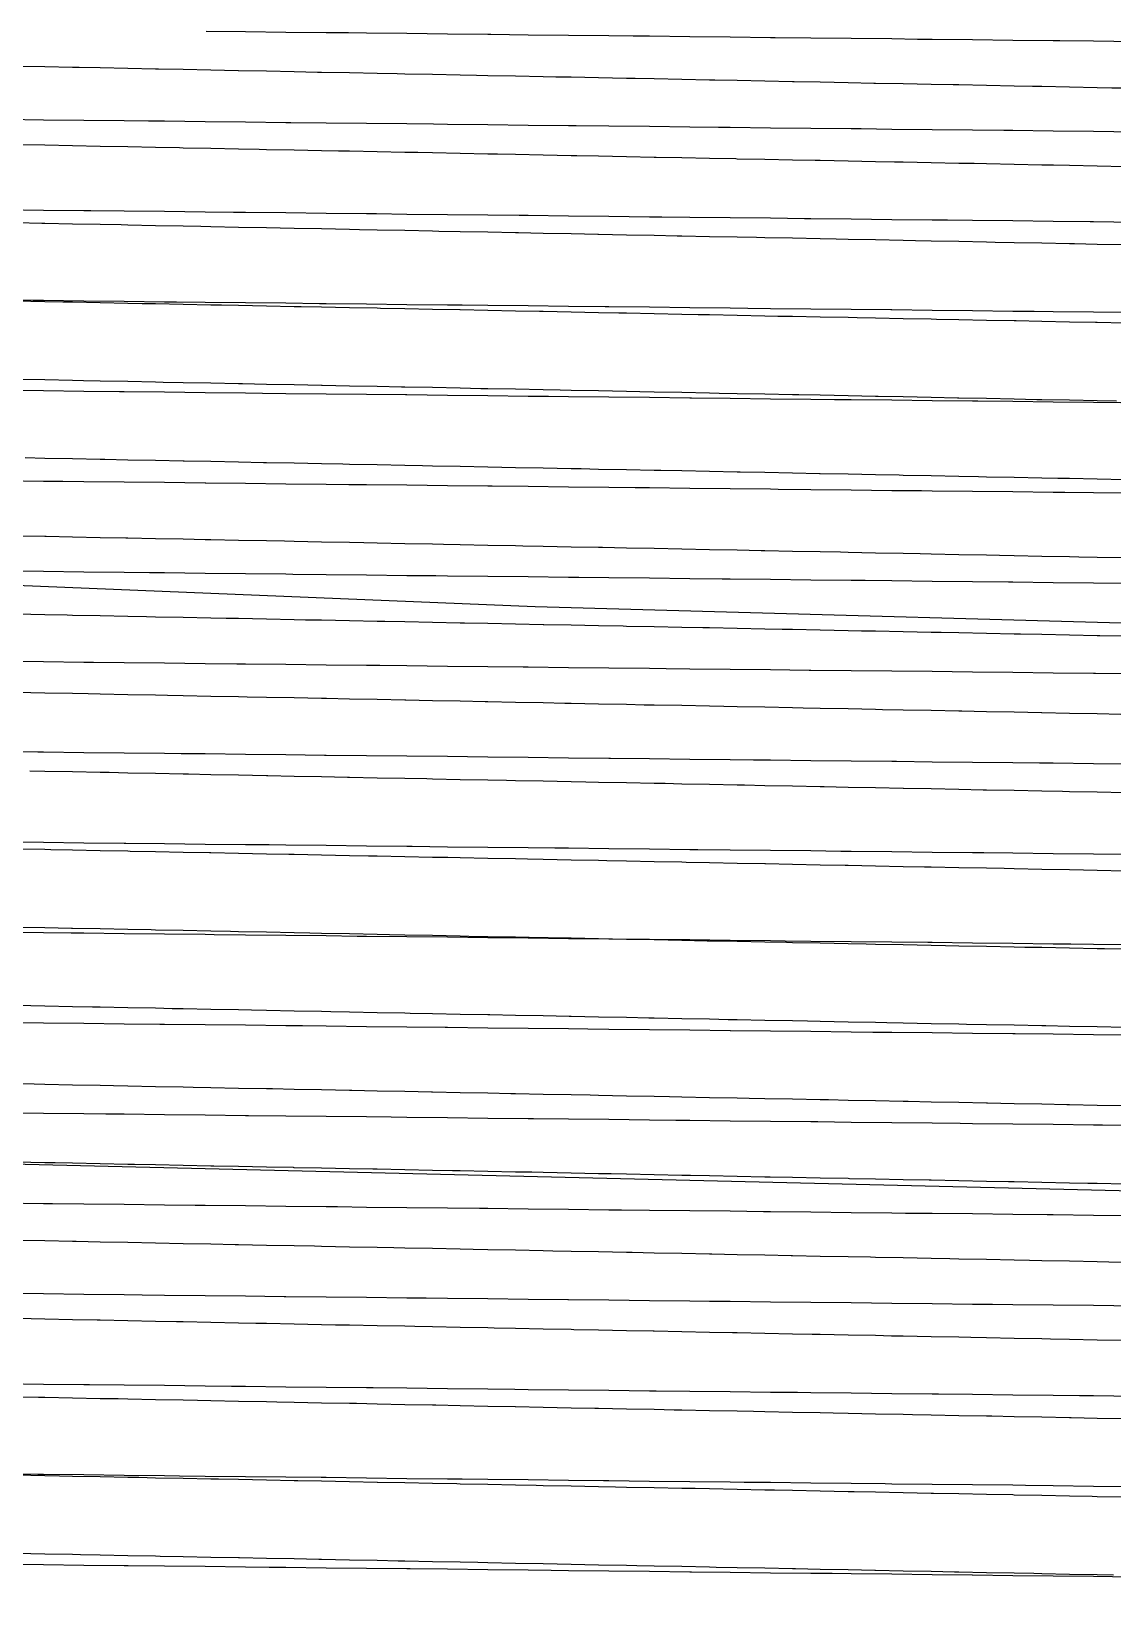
# Model space of a CAD drawing. Header units: metres. Extents: x 0 to 7092, y 40 to 458.
# Drawn here: x 3132.7 to 3217.3, y 40 to 163 of the extents above; entities that cross this region are included whole.
import ezdxf

# ---------------------------------------------------------------- set-up
doc = ezdxf.new("R2010")
doc.units = ezdxf.units.M

msp = doc.modelspace()

# ---------------------------------------------------------------- linework, layer by layer
at = {"color": 1}
msp.add_lwpolyline([(3036.81, 117.37), (3102.31, 120.88), (3102.31, 120.88), (3102.31, 120.88), (3102.31, 120.88), (3102.31, 120.88), (3102.31, 120.88), (3102.31, 120.88), (3172.14, 118.02), (3172.14, 118.02), (3172.14, 118.02), (3172.14, 118.02), (3172.14, 118.02), (3232.09, 116.34)], dxfattribs=at)
at = {"layer": 'Contour_Level_1'}
msp.add_lwpolyline([(3219.03, 162.2), (3215.86, 162.23), (3213.23, 162.26), (3212.7, 162.27), (3209.54, 162.3), (3206.38, 162.34), (3203.22, 162.37), (3202.09, 162.38), (3200.06, 162.41), (3196.89, 162.44), (3193.73, 162.48), (3190.95, 162.51), (3190.57, 162.51), (3187.41, 162.55), (3184.25, 162.58), (3181.09, 162.62), (3179.82, 162.63), (3177.92, 162.65), (3174.76, 162.69), (3171.6, 162.72), (3168.68, 162.75), (3168.44, 162.76), (3165.28, 162.79), (3162.11, 162.83), (3158.95, 162.86), (3157.55, 162.88), (3155.79, 162.9), (3152.63, 162.93), (3149.47, 162.97), (3146.4, 163)], dxfattribs=at)
at = {"layer": 'Contour_Level_10'}
for points in [[(3217.65, 134.07), (3216.15, 134.1), (3213.98, 134.14), (3211.81, 134.18), (3211.43, 134.19), (3209.64, 134.22), (3207.48, 134.27), (3205.31, 134.31), (3205.21, 134.31), (3203.14, 134.35), (3200.97, 134.4), (3199, 134.44), (3198.8, 134.44), (3196.64, 134.48), (3194.47, 134.53), (3192.78, 134.56), (3192.3, 134.57), (3190.13, 134.61), (3187.96, 134.65), (3186.56, 134.68), (3185.8, 134.7), (3183.63, 134.74), (3181.46, 134.78), (3180.34, 134.8), (3179.29, 134.83), (3177.12, 134.87), (3174.96, 134.91), (3174.12, 134.93), (3172.79, 134.95), (3170.62, 135), (3168.45, 135.04), (3167.9, 135.05), (3166.28, 135.08), (3164.12, 135.13), (3161.95, 135.17), (3161.69, 135.17), (3159.78, 135.21), (3157.61, 135.25), (3155.47, 135.3), (3155.44, 135.3), (3153.28, 135.34), (3151.11, 135.38), (3149.25, 135.42), (3148.94, 135.43), (3146.77, 135.47), (3144.6, 135.51), (3143.03, 135.54), (3142.43, 135.56), (3140.27, 135.6), (3138.1, 135.64), (3136.81, 135.67), (3135.93, 135.68), (3133.76, 135.73), (3131.59, 135.77)], [(3218.45, 98.61), (3215.86, 98.64), (3212.7, 98.67), (3209.54, 98.7), (3207.26, 98.73), (3206.38, 98.74), (3203.22, 98.77), (3200.06, 98.81), (3196.89, 98.84), (3196.07, 98.85), (3193.73, 98.88), (3190.57, 98.91), (3187.41, 98.95), (3184.89, 98.98), (3184.25, 98.98), (3181.09, 99.02), (3177.92, 99.05), (3174.76, 99.09), (3173.7, 99.1), (3171.6, 99.12), (3168.44, 99.16), (3165.28, 99.19), (3162.52, 99.22), (3162.11, 99.23), (3158.95, 99.26), (3155.79, 99.3), (3152.63, 99.33), (3151.32, 99.35), (3149.47, 99.37), (3146.31, 99.4), (3143.14, 99.44), (3140.12, 99.47), (3139.98, 99.47), (3136.82, 99.5), (3133.66, 99.54), (3130.5, 99.57)]]:
    msp.add_lwpolyline(points, dxfattribs=at)
at = {"layer": 'Contour_Level_11'}
for points in [[(3218.32, 127.93), (3216.15, 127.97), (3213.98, 128.02), (3213.07, 128.03), (3211.81, 128.06), (3209.64, 128.1), (3207.48, 128.14), (3206.86, 128.16), (3205.31, 128.19), (3203.14, 128.23), (3200.97, 128.27), (3200.64, 128.28), (3198.8, 128.32), (3196.64, 128.36), (3194.47, 128.4), (3194.42, 128.4), (3192.3, 128.44), (3190.13, 128.49), (3188.2, 128.53), (3187.96, 128.53), (3185.8, 128.57), (3183.63, 128.62), (3181.98, 128.65), (3181.46, 128.66), (3179.29, 128.7), (3177.12, 128.74), (3175.76, 128.77), (3174.96, 128.79), (3172.79, 128.83), (3170.62, 128.87), (3169.55, 128.89), (3168.45, 128.92), (3166.28, 128.96), (3164.12, 129), (3163.33, 129.02), (3161.95, 129.05), (3159.78, 129.09), (3157.61, 129.13), (3157.11, 129.14), (3155.44, 129.17), (3153.28, 129.22), (3151.11, 129.26), (3150.89, 129.26), (3148.94, 129.3), (3146.77, 129.35), (3144.67, 129.39), (3144.6, 129.39), (3142.43, 129.43), (3140.27, 129.47), (3138.46, 129.51), (3138.1, 129.52), (3135.93, 129.56), (3133.76, 129.6), (3132.24, 129.63)], [(3219.03, 91.53), (3215.86, 91.57), (3214.08, 91.59), (3212.7, 91.6), (3209.54, 91.64), (3206.38, 91.67), (3203.22, 91.71), (3202.9, 91.71), (3200.06, 91.74), (3196.89, 91.78), (3193.73, 91.81), (3191.73, 91.83), (3190.57, 91.85), (3187.41, 91.88), (3184.25, 91.92), (3181.09, 91.95), (3180.57, 91.96), (3177.92, 91.99), (3174.76, 92.02), (3171.6, 92.06), (3169.39, 92.08), (3168.44, 92.09), (3165.28, 92.13), (3162.11, 92.16), (3158.95, 92.2), (3158.22, 92.2), (3155.79, 92.23), (3152.63, 92.27), (3149.47, 92.3), (3147.03, 92.33), (3146.31, 92.34), (3143.14, 92.37), (3139.98, 92.4), (3136.82, 92.44), (3135.83, 92.45), (3133.66, 92.47), (3130.5, 92.51)]]:
    msp.add_lwpolyline(points, dxfattribs=at)
at = {"layer": 'Contour_Level_12'}
for points in [[(3218.32, 121.81), (3216.15, 121.85), (3214.72, 121.88), (3213.98, 121.89), (3211.81, 121.93), (3209.64, 121.98), (3208.5, 122), (3207.48, 122.02), (3205.31, 122.06), (3203.14, 122.11), (3202.28, 122.12), (3200.97, 122.15), (3198.8, 122.19), (3196.64, 122.23), (3196.06, 122.25), (3194.47, 122.28), (3192.3, 122.32), (3190.13, 122.36), (3189.84, 122.37), (3187.96, 122.41), (3185.8, 122.45), (3183.63, 122.49), (3183.62, 122.49), (3181.46, 122.54), (3179.29, 122.58), (3177.41, 122.62), (3177.12, 122.62), (3174.96, 122.66), (3172.79, 122.71), (3171.19, 122.74), (3170.62, 122.75), (3168.45, 122.79), (3166.28, 122.84), (3164.97, 122.86), (3164.12, 122.88), (3161.95, 122.92), (3159.78, 122.96), (3158.75, 122.98), (3157.61, 123.01), (3155.44, 123.05), (3153.28, 123.09), (3152.53, 123.11), (3151.11, 123.14), (3148.94, 123.18), (3146.77, 123.22), (3146.32, 123.23), (3144.6, 123.27), (3142.43, 123.31), (3140.27, 123.35), (3140.1, 123.35), (3138.1, 123.39), (3135.93, 123.44), (3133.88, 123.48), (3133.76, 123.48), (3131.59, 123.52)], [(3219.03, 84.47), (3215.86, 84.5), (3212.7, 84.54), (3209.73, 84.57), (3209.54, 84.57), (3206.38, 84.61), (3203.22, 84.64), (3200.06, 84.68), (3198.58, 84.69), (3196.89, 84.71), (3193.73, 84.75), (3190.57, 84.78), (3187.43, 84.82), (3187.41, 84.82), (3184.25, 84.85), (3181.09, 84.89), (3177.92, 84.92), (3176.28, 84.94), (3174.76, 84.96), (3171.6, 84.99), (3168.44, 85.03), (3165.28, 85.06), (3165.12, 85.06), (3162.11, 85.1), (3158.95, 85.13), (3155.79, 85.17), (3153.95, 85.19), (3152.63, 85.2), (3149.47, 85.24), (3146.31, 85.27), (3143.14, 85.31), (3142.77, 85.31), (3139.98, 85.34), (3136.82, 85.37), (3133.66, 85.41), (3131.58, 85.43)]]:
    msp.add_lwpolyline(points, dxfattribs=at)
at = {"layer": 'Contour_Level_13'}
for points in [[(3218.32, 115.68), (3216.36, 115.72), (3216.15, 115.72), (3213.98, 115.77), (3211.81, 115.81), (3210.14, 115.84), (3209.64, 115.85), (3207.48, 115.9), (3205.31, 115.94), (3203.92, 115.97), (3203.14, 115.98), (3200.97, 116.03), (3198.8, 116.07), (3197.7, 116.09), (3196.64, 116.11), (3194.47, 116.15), (3192.3, 116.2), (3191.48, 116.21), (3190.13, 116.24), (3187.96, 116.28), (3185.8, 116.33), (3185.27, 116.34), (3183.63, 116.37), (3181.46, 116.41), (3179.29, 116.45), (3179.05, 116.46), (3177.12, 116.5), (3174.96, 116.54), (3172.83, 116.58), (3172.79, 116.58), (3170.62, 116.63), (3168.45, 116.67), (3166.61, 116.71), (3166.28, 116.71), (3164.12, 116.76), (3161.95, 116.8), (3160.39, 116.83), (3159.78, 116.84), (3157.61, 116.88), (3155.44, 116.93), (3154.18, 116.95), (3153.28, 116.97), (3151.11, 117.01), (3148.94, 117.06), (3147.96, 117.08), (3146.77, 117.1), (3144.6, 117.14), (3142.43, 117.18), (3141.74, 117.2), (3140.27, 117.23), (3138.1, 117.27), (3135.93, 117.31), (3135.52, 117.32), (3133.76, 117.36), (3131.59, 117.4)], [(3219.03, 77.4), (3216.55, 77.43), (3215.86, 77.44), (3212.7, 77.47), (3209.54, 77.51), (3206.38, 77.54), (3205.41, 77.55), (3203.22, 77.58), (3200.06, 77.61), (3196.89, 77.65), (3194.29, 77.68), (3193.73, 77.68), (3190.57, 77.72), (3187.41, 77.75), (3184.25, 77.79), (3183.15, 77.8), (3181.09, 77.82), (3177.92, 77.86), (3174.76, 77.89), (3172.02, 77.92), (3171.6, 77.93), (3168.44, 77.96), (3165.28, 78), (3162.11, 78.03), (3160.87, 78.05), (3158.95, 78.07), (3155.79, 78.1), (3152.63, 78.14), (3149.72, 78.17), (3149.47, 78.17), (3146.31, 78.21), (3143.14, 78.24), (3139.98, 78.28), (3138.55, 78.29), (3136.82, 78.31), (3133.66, 78.35), (3130.5, 78.38)]]:
    msp.add_lwpolyline(points, dxfattribs=at)
at = {"layer": 'Contour_Level_14'}
for points in [[(3218, 109.56), (3216.15, 109.6), (3213.98, 109.64), (3211.81, 109.69), (3211.78, 109.69), (3209.64, 109.73), (3207.48, 109.77), (3205.56, 109.81), (3205.31, 109.82), (3203.14, 109.86), (3200.97, 109.9), (3199.35, 109.93), (3198.8, 109.94), (3196.64, 109.99), (3194.47, 110.03), (3193.13, 110.06), (3192.3, 110.07), (3190.13, 110.12), (3187.96, 110.16), (3186.91, 110.18), (3185.8, 110.2), (3183.63, 110.25), (3181.46, 110.29), (3180.69, 110.3), (3179.29, 110.33), (3177.12, 110.37), (3174.96, 110.42), (3174.47, 110.43), (3172.79, 110.46), (3170.62, 110.5), (3168.45, 110.55), (3168.25, 110.55), (3166.28, 110.59), (3164.12, 110.63), (3162.04, 110.67), (3161.95, 110.67), (3159.78, 110.72), (3157.61, 110.76), (3155.82, 110.8), (3155.44, 110.8), (3153.28, 110.85), (3151.11, 110.89), (3149.6, 110.92), (3148.94, 110.93), (3146.77, 110.97), (3144.6, 111.02), (3143.38, 111.04), (3142.43, 111.06), (3140.27, 111.1), (3138.1, 111.15), (3137.16, 111.17), (3135.93, 111.19), (3133.76, 111.23), (3131.59, 111.28)], [(3219.03, 70.34), (3215.86, 70.37), (3212.7, 70.41), (3212.23, 70.41), (3209.54, 70.44), (3206.38, 70.48), (3203.22, 70.51), (3201.13, 70.53), (3200.06, 70.55), (3196.89, 70.58), (3193.73, 70.62), (3190.57, 70.65), (3190.03, 70.66), (3187.41, 70.69), (3184.25, 70.72), (3181.09, 70.76), (3178.92, 70.78), (3177.92, 70.79), (3174.76, 70.83), (3171.6, 70.86), (3168.44, 70.9), (3167.8, 70.9), (3165.28, 70.93), (3162.11, 70.97), (3158.95, 71), (3156.67, 71.03), (3155.79, 71.04), (3152.63, 71.07), (3149.47, 71.11), (3146.31, 71.14), (3145.53, 71.15), (3143.14, 71.18), (3139.98, 71.21), (3136.82, 71.25), (3134.38, 71.27), (3133.66, 71.28), (3130.5, 71.32)]]:
    msp.add_lwpolyline(points, dxfattribs=at)
at = {"layer": 'Contour_Level_15'}
for points in [[(3218.32, 103.43), (3216.15, 103.48), (3213.98, 103.52), (3213.42, 103.53), (3211.81, 103.56), (3209.64, 103.61), (3207.48, 103.65), (3207.21, 103.65), (3205.31, 103.69), (3203.14, 103.74), (3200.99, 103.78), (3200.97, 103.78), (3198.8, 103.82), (3196.64, 103.86), (3194.77, 103.9), (3194.47, 103.91), (3192.3, 103.95), (3190.13, 103.99), (3188.55, 104.02), (3187.96, 104.04), (3185.8, 104.08), (3183.63, 104.12), (3182.33, 104.15), (3181.46, 104.16), (3179.29, 104.21), (3177.12, 104.25), (3176.11, 104.27), (3174.96, 104.29), (3172.79, 104.34), (3170.62, 104.38), (3169.9, 104.39), (3168.45, 104.42), (3166.28, 104.46), (3164.12, 104.51), (3163.68, 104.52), (3161.95, 104.55), (3159.78, 104.59), (3157.61, 104.64), (3157.46, 104.64), (3155.44, 104.68), (3153.28, 104.72), (3151.24, 104.76), (3151.11, 104.77), (3148.94, 104.81), (3146.77, 104.85), (3145.02, 104.89), (3144.6, 104.89), (3142.43, 104.94), (3140.27, 104.98), (3138.8, 105.01), (3138.1, 105.02), (3135.93, 105.07), (3133.76, 105.11), (3132.59, 105.13)], [(3219.03, 63.27), (3215.86, 63.31), (3212.7, 63.34), (3209.54, 63.38), (3207.96, 63.39), (3206.38, 63.41), (3203.22, 63.45), (3200.06, 63.48), (3196.89, 63.52), (3196.89, 63.52), (3193.73, 63.55), (3190.57, 63.59), (3187.41, 63.62), (3185.81, 63.64), (3184.25, 63.66), (3181.09, 63.69), (3177.92, 63.73), (3174.76, 63.76), (3174.72, 63.76), (3171.6, 63.8), (3168.44, 63.83), (3165.28, 63.87), (3163.62, 63.89), (3162.11, 63.9), (3158.95, 63.94), (3155.79, 63.97), (3152.63, 64.01), (3152.51, 64.01), (3149.47, 64.04), (3146.31, 64.08), (3143.14, 64.11), (3141.38, 64.13), (3139.98, 64.15), (3136.82, 64.18), (3133.66, 64.22), (3130.5, 64.25)]]:
    msp.add_lwpolyline(points, dxfattribs=at)
at = {"layer": 'Contour_Level_16'}
for points in [[(3218.32, 97.31), (3216.15, 97.35), (3215.07, 97.38), (3213.98, 97.4), (3211.81, 97.44), (3209.64, 97.48), (3208.85, 97.5), (3207.48, 97.53), (3205.31, 97.57), (3203.14, 97.61), (3202.63, 97.62), (3200.97, 97.65), (3198.8, 97.7), (3196.64, 97.74), (3196.41, 97.74), (3194.47, 97.78), (3192.3, 97.83), (3190.19, 97.87), (3190.13, 97.87), (3187.96, 97.91), (3185.8, 97.95), (3183.97, 97.99), (3183.63, 98), (3181.46, 98.04), (3179.29, 98.08), (3177.76, 98.11), (3177.12, 98.13), (3174.96, 98.17), (3172.79, 98.21), (3171.54, 98.24), (3170.62, 98.26), (3168.45, 98.3), (3166.28, 98.34), (3165.32, 98.36), (3164.12, 98.38), (3161.95, 98.43), (3159.78, 98.47), (3159.1, 98.48), (3157.61, 98.51), (3155.44, 98.56), (3153.28, 98.6), (3152.88, 98.61), (3151.11, 98.64), (3148.94, 98.68), (3146.77, 98.73), (3146.66, 98.73), (3144.6, 98.77), (3142.43, 98.81), (3140.45, 98.85), (3140.27, 98.86), (3138.1, 98.9), (3135.93, 98.94), (3134.23, 98.98), (3133.76, 98.99), (3131.59, 99.03)], [(3219.03, 56.2), (3215.86, 56.24), (3214.76, 56.25), (3212.7, 56.28), (3209.54, 56.31), (3206.38, 56.35), (3203.73, 56.38), (3203.22, 56.38), (3200.06, 56.42), (3196.89, 56.45), (3193.73, 56.49), (3192.68, 56.5), (3190.57, 56.52), (3187.41, 56.56), (3184.25, 56.59), (3181.63, 56.62), (3181.09, 56.63), (3177.92, 56.66), (3174.76, 56.7), (3171.6, 56.73), (3170.56, 56.74), (3168.44, 56.77), (3165.28, 56.8), (3162.11, 56.84), (3159.48, 56.87), (3158.95, 56.87), (3155.79, 56.91), (3152.63, 56.94), (3149.47, 56.98), (3148.39, 56.99), (3146.31, 57.01), (3143.14, 57.05), (3139.98, 57.08), (3137.28, 57.11), (3136.82, 57.12), (3133.66, 57.15), (3130.5, 57.19)]]:
    msp.add_lwpolyline(points, dxfattribs=at)
at = {"layer": 'Contour_Level_17'}
for points in [[(3218.32, 91.19), (3216.71, 91.22), (3216.15, 91.23), (3213.98, 91.27), (3211.81, 91.32), (3210.49, 91.34), (3209.64, 91.36), (3207.48, 91.4), (3205.31, 91.44), (3204.27, 91.47), (3203.14, 91.49), (3200.97, 91.53), (3198.8, 91.57), (3198.05, 91.59), (3196.64, 91.62), (3194.47, 91.66), (3192.3, 91.7), (3191.83, 91.71), (3190.13, 91.75), (3187.96, 91.79), (3185.8, 91.83), (3185.62, 91.83), (3183.63, 91.87), (3181.46, 91.92), (3179.4, 91.96), (3179.29, 91.96), (3177.12, 92), (3174.96, 92.05), (3173.18, 92.08), (3172.79, 92.09), (3170.62, 92.13), (3168.45, 92.17), (3166.96, 92.2), (3166.28, 92.22), (3164.12, 92.26), (3161.95, 92.3), (3160.74, 92.33), (3159.78, 92.35), (3157.61, 92.39), (3155.44, 92.43), (3154.52, 92.45), (3153.28, 92.48), (3151.11, 92.52), (3148.94, 92.56), (3148.31, 92.57), (3146.77, 92.6), (3144.6, 92.65), (3142.43, 92.69), (3142.09, 92.7), (3140.27, 92.73), (3138.1, 92.78), (3135.93, 92.82), (3135.87, 92.82), (3133.76, 92.86), (3131.59, 92.9)], [(3219.03, 49.14), (3215.86, 49.17), (3212.7, 49.21), (3210.54, 49.23), (3209.54, 49.25), (3206.38, 49.28), (3203.22, 49.32), (3200.06, 49.35), (3199.54, 49.36), (3196.89, 49.39), (3193.73, 49.42), (3190.57, 49.46), (3188.52, 49.48), (3187.41, 49.49), (3184.25, 49.53), (3181.09, 49.56), (3177.92, 49.6), (3177.49, 49.6), (3174.76, 49.63), (3171.6, 49.67), (3168.44, 49.7), (3166.45, 49.73), (3165.28, 49.74), (3162.11, 49.77), (3158.95, 49.81), (3155.79, 49.85), (3155.39, 49.85), (3152.63, 49.88), (3149.47, 49.92), (3146.31, 49.95), (3144.32, 49.97), (3143.14, 49.99), (3139.98, 50.02), (3136.82, 50.06), (3133.66, 50.09), (3133.23, 50.1), (3130.5, 50.13)]]:
    msp.add_lwpolyline(points, dxfattribs=at)
at = {"layer": 'Contour_Level_18'}
for points in [[(3218.32, 85.06), (3216.15, 85.11), (3213.98, 85.15), (3212.13, 85.19), (3211.81, 85.19), (3209.64, 85.24), (3207.48, 85.28), (3205.91, 85.31), (3205.31, 85.32), (3203.14, 85.36), (3200.97, 85.41), (3199.69, 85.43), (3198.8, 85.45), (3196.64, 85.49), (3194.47, 85.54), (3193.48, 85.56), (3192.3, 85.58), (3190.13, 85.62), (3187.96, 85.66), (3187.26, 85.68), (3185.8, 85.71), (3183.63, 85.75), (3181.46, 85.79), (3181.04, 85.8), (3179.29, 85.84), (3177.12, 85.88), (3174.96, 85.92), (3174.82, 85.92), (3172.79, 85.97), (3170.62, 86.01), (3168.6, 86.05), (3168.45, 86.05), (3166.28, 86.09), (3164.12, 86.14), (3162.38, 86.17), (3161.95, 86.18), (3159.78, 86.22), (3157.61, 86.27), (3156.17, 86.29), (3155.44, 86.31), (3153.28, 86.35), (3151.11, 86.39), (3149.95, 86.42), (3148.94, 86.44), (3146.77, 86.48), (3144.6, 86.52), (3143.73, 86.54), (3142.43, 86.57), (3140.27, 86.61), (3138.1, 86.65), (3137.51, 86.66), (3135.93, 86.69), (3133.76, 86.74), (3131.59, 86.78)], [(3219.03, 42.07), (3217.33, 42.09), (3215.86, 42.11), (3212.7, 42.15), (3209.54, 42.18), (3206.38, 42.22), (3206.37, 42.22), (3203.22, 42.25), (3200.06, 42.29), (3196.89, 42.32), (3195.39, 42.34), (3193.73, 42.36), (3190.57, 42.39), (3187.41, 42.43), (3184.4, 42.46), (3184.25, 42.46), (3181.09, 42.5), (3177.92, 42.53), (3174.76, 42.57), (3173.4, 42.59), (3171.6, 42.61), (3168.44, 42.64), (3165.28, 42.68), (3162.38, 42.71), (3162.11, 42.71), (3158.95, 42.75), (3155.79, 42.78), (3152.63, 42.82), (3151.34, 42.83), (3149.47, 42.85), (3146.31, 42.89), (3143.14, 42.92), (3140.29, 42.95), (3139.98, 42.96), (3136.82, 42.99), (3133.66, 43.03), (3130.5, 43.06)]]:
    msp.add_lwpolyline(points, dxfattribs=at)
at = {"layer": 'Contour_Level_19'}
msp.add_lwpolyline([(3218.32, 78.94), (3216.15, 78.98), (3213.98, 79.03), (3213.77, 79.03), (3211.81, 79.07), (3209.64, 79.11), (3207.55, 79.15), (3207.48, 79.15), (3205.31, 79.2), (3203.14, 79.24), (3201.34, 79.28), (3200.97, 79.28), (3198.8, 79.33), (3196.64, 79.37), (3195.12, 79.4), (3194.47, 79.41), (3192.3, 79.46), (3190.13, 79.5), (3188.9, 79.52), (3187.96, 79.54), (3185.8, 79.58), (3183.63, 79.63), (3182.68, 79.65), (3181.46, 79.67), (3179.29, 79.71), (3177.12, 79.76), (3176.46, 79.77), (3174.96, 79.8), (3172.79, 79.84), (3170.62, 79.88), (3170.24, 79.89), (3168.45, 79.93), (3166.28, 79.97), (3164.12, 80.01), (3164.03, 80.02), (3161.95, 80.06), (3159.78, 80.1), (3157.81, 80.14), (3157.61, 80.14), (3155.44, 80.18), (3153.28, 80.23), (3151.59, 80.26), (3151.11, 80.27), (3148.94, 80.31), (3146.77, 80.36), (3145.37, 80.38), (3144.6, 80.4), (3142.43, 80.44), (3140.27, 80.49), (3139.15, 80.51), (3138.1, 80.53), (3135.93, 80.57), (3133.76, 80.61), (3132.94, 80.63), (3131.59, 80.66)], dxfattribs=at)
at = {"layer": 'Contour_Level_2'}
msp.add_lwpolyline([(3219.03, 155.13), (3215.86, 155.17), (3212.7, 155.2), (3209.54, 155.24), (3208.83, 155.24), (3206.38, 155.27), (3203.22, 155.31), (3200.06, 155.34), (3197.67, 155.37), (3196.89, 155.37), (3193.73, 155.41), (3190.57, 155.44), (3187.41, 155.48), (3186.51, 155.49), (3184.25, 155.51), (3181.09, 155.55), (3177.92, 155.58), (3175.36, 155.61), (3174.76, 155.62), (3171.6, 155.65), (3168.44, 155.69), (3165.28, 155.72), (3164.2, 155.74), (3162.11, 155.76), (3158.95, 155.79), (3155.79, 155.83), (3153.04, 155.86), (3152.63, 155.86), (3149.47, 155.9), (3146.31, 155.93), (3143.14, 155.97), (3141.88, 155.98), (3139.98, 156), (3136.82, 156.04), (3133.66, 156.07), (3130.71, 156.11)], dxfattribs=at)
at = {"layer": 'Contour_Level_20'}
msp.add_lwpolyline([(3218.32, 72.82), (3216.15, 72.86), (3215.41, 72.87), (3213.98, 72.9), (3211.81, 72.95), (3209.64, 72.99), (3209.2, 73), (3207.48, 73.03), (3205.31, 73.07), (3203.14, 73.12), (3202.98, 73.12), (3200.97, 73.16), (3198.8, 73.2), (3196.76, 73.24), (3196.64, 73.25), (3194.47, 73.29), (3192.3, 73.33), (3190.54, 73.37), (3190.13, 73.37), (3187.96, 73.42), (3185.8, 73.46), (3184.32, 73.49), (3183.63, 73.5), (3181.46, 73.55), (3179.29, 73.59), (3178.1, 73.61), (3177.12, 73.63), (3174.96, 73.67), (3172.79, 73.72), (3171.89, 73.74), (3170.62, 73.76), (3168.45, 73.8), (3166.28, 73.85), (3165.67, 73.86), (3164.12, 73.89), (3161.95, 73.93), (3159.78, 73.98), (3159.45, 73.98), (3157.61, 74.02), (3155.44, 74.06), (3153.28, 74.1), (3153.23, 74.11), (3151.11, 74.15), (3148.94, 74.19), (3147.01, 74.23), (3146.77, 74.23), (3144.6, 74.28), (3142.43, 74.32), (3140.8, 74.35), (3140.27, 74.36), (3138.1, 74.4), (3135.93, 74.45), (3134.58, 74.47), (3133.76, 74.49), (3131.59, 74.53)], dxfattribs=at)
at = {"layer": 'Contour_Level_21'}
for points in [[(2418.3, 91.48), (4565.81, 40)], [(3218.32, 66.69), (3217.06, 66.72), (3216.15, 66.74), (3213.98, 66.78), (3211.81, 66.82), (3210.84, 66.84), (3209.64, 66.86), (3207.48, 66.91), (3205.31, 66.95), (3204.62, 66.96), (3203.14, 66.99), (3200.97, 67.04), (3198.8, 67.08), (3198.4, 67.09), (3196.64, 67.12), (3194.47, 67.16), (3192.3, 67.21), (3192.18, 67.21), (3190.13, 67.25), (3187.96, 67.29), (3185.97, 67.33), (3185.8, 67.34), (3183.63, 67.38), (3181.46, 67.42), (3179.75, 67.46), (3179.29, 67.47), (3177.12, 67.51), (3174.96, 67.55), (3173.53, 67.58), (3172.79, 67.59), (3170.62, 67.64), (3168.45, 67.68), (3167.31, 67.7), (3166.28, 67.72), (3164.12, 67.77), (3161.95, 67.81), (3161.09, 67.83), (3159.78, 67.85), (3157.61, 67.89), (3155.44, 67.94), (3154.87, 67.95), (3153.28, 67.98), (3151.11, 68.02), (3148.94, 68.07), (3148.66, 68.07), (3146.77, 68.11), (3144.6, 68.15), (3142.44, 68.2), (3142.43, 68.2), (3140.27, 68.24), (3138.1, 68.28), (3136.22, 68.32), (3135.93, 68.32), (3133.76, 68.37), (3131.59, 68.41)]]:
    msp.add_lwpolyline(points, dxfattribs=at)
at = {"layer": 'Contour_Level_22'}
msp.add_lwpolyline([(3218.32, 60.57), (3216.15, 60.61), (3213.98, 60.65), (3212.48, 60.68), (3211.81, 60.7), (3209.64, 60.74), (3207.48, 60.78), (3206.26, 60.81), (3205.31, 60.83), (3203.14, 60.87), (3200.97, 60.91), (3200.04, 60.93), (3198.8, 60.96), (3196.64, 61), (3194.47, 61.04), (3193.83, 61.05), (3192.3, 61.08), (3190.13, 61.13), (3187.96, 61.17), (3187.61, 61.18), (3185.8, 61.21), (3183.63, 61.26), (3181.46, 61.3), (3181.39, 61.3), (3179.29, 61.34), (3177.12, 61.38), (3175.17, 61.42), (3174.96, 61.43), (3172.79, 61.47), (3170.62, 61.51), (3168.95, 61.55), (3168.45, 61.56), (3166.28, 61.6), (3164.12, 61.64), (3162.73, 61.67), (3161.95, 61.69), (3159.78, 61.73), (3157.61, 61.77), (3156.52, 61.79), (3155.44, 61.81), (3153.28, 61.86), (3151.11, 61.9), (3150.3, 61.92), (3148.94, 61.94), (3146.77, 61.99), (3144.6, 62.03), (3144.08, 62.04), (3142.43, 62.07), (3140.27, 62.11), (3138.1, 62.16), (3137.86, 62.16), (3135.93, 62.2), (3133.76, 62.24), (3131.64, 62.29)], dxfattribs=at)
at = {"layer": 'Contour_Level_23'}
msp.add_lwpolyline([(3218.32, 54.45), (3216.15, 54.49), (3214.12, 54.53), (3213.98, 54.53), (3211.81, 54.57), (3209.64, 54.62), (3207.9, 54.65), (3207.48, 54.66), (3205.31, 54.7), (3203.14, 54.75), (3201.69, 54.77), (3200.97, 54.79), (3198.8, 54.83), (3196.64, 54.87), (3195.47, 54.9), (3194.47, 54.92), (3192.3, 54.96), (3190.13, 55), (3189.25, 55.02), (3187.96, 55.05), (3185.8, 55.09), (3183.63, 55.13), (3183.03, 55.14), (3181.46, 55.18), (3179.29, 55.22), (3177.12, 55.26), (3176.81, 55.27), (3174.96, 55.3), (3172.79, 55.35), (3170.62, 55.39), (3170.59, 55.39), (3168.45, 55.43), (3166.28, 55.48), (3164.38, 55.51), (3164.12, 55.52), (3161.95, 55.56), (3159.78, 55.6), (3158.16, 55.64), (3157.61, 55.65), (3155.44, 55.69), (3153.28, 55.73), (3151.94, 55.76), (3151.11, 55.78), (3148.94, 55.82), (3146.77, 55.86), (3145.72, 55.88), (3144.6, 55.91), (3142.43, 55.95), (3140.27, 55.99), (3139.5, 56.01), (3138.1, 56.03), (3135.93, 56.08), (3133.76, 56.12), (3133.28, 56.13), (3131.59, 56.16)], dxfattribs=at)
at = {"layer": 'Contour_Level_24'}
msp.add_lwpolyline([(3218.32, 48.32), (3216.15, 48.36), (3215.76, 48.37), (3213.98, 48.41), (3211.81, 48.45), (3209.64, 48.49), (3209.55, 48.5), (3207.48, 48.54), (3205.31, 48.58), (3203.33, 48.62), (3203.14, 48.62), (3200.97, 48.67), (3198.8, 48.71), (3197.11, 48.74), (3196.64, 48.75), (3194.47, 48.79), (3192.3, 48.84), (3190.89, 48.86), (3190.13, 48.88), (3187.96, 48.92), (3185.8, 48.97), (3184.67, 48.99), (3183.63, 49.01), (3181.46, 49.05), (3179.29, 49.09), (3178.45, 49.11), (3177.12, 49.14), (3174.96, 49.18), (3172.79, 49.22), (3172.24, 49.23), (3170.62, 49.27), (3168.45, 49.31), (3166.28, 49.35), (3166.02, 49.36), (3164.12, 49.4), (3161.95, 49.44), (3159.8, 49.48), (3159.78, 49.48), (3157.61, 49.52), (3155.44, 49.57), (3153.58, 49.6), (3153.28, 49.61), (3151.11, 49.65), (3148.94, 49.7), (3147.36, 49.73), (3146.77, 49.74), (3144.6, 49.78), (3142.43, 49.82), (3141.14, 49.85), (3140.27, 49.87), (3138.1, 49.91), (3135.93, 49.95), (3134.93, 49.97), (3133.76, 50), (3131.59, 50.04)], dxfattribs=at)
at = {"layer": 'Contour_Level_25'}
msp.add_lwpolyline([(3217.41, 42.22), (3216.15, 42.24), (3213.98, 42.28), (3211.81, 42.33), (3211.19, 42.34), (3209.64, 42.37), (3207.48, 42.41), (3205.31, 42.46), (3204.97, 42.46), (3203.14, 42.5), (3200.97, 42.54), (3198.8, 42.58), (3198.75, 42.59), (3196.64, 42.63), (3194.47, 42.67), (3192.53, 42.71), (3192.3, 42.71), (3190.13, 42.76), (3187.96, 42.8), (3186.31, 42.83), (3185.8, 42.84), (3183.63, 42.89), (3181.46, 42.93), (3180.1, 42.95), (3179.29, 42.97), (3177.12, 43.01), (3174.96, 43.06), (3173.88, 43.08), (3172.79, 43.1), (3170.62, 43.14), (3168.45, 43.19), (3167.66, 43.2), (3166.28, 43.23), (3164.12, 43.27), (3161.95, 43.31), (3161.44, 43.32), (3159.78, 43.36), (3157.61, 43.4), (3155.44, 43.44), (3155.22, 43.45), (3153.28, 43.49), (3151.11, 43.53), (3149, 43.57), (3148.94, 43.57), (3146.77, 43.61), (3144.6, 43.66), (3142.79, 43.69), (3142.43, 43.7), (3140.27, 43.74), (3138.1, 43.79), (3136.57, 43.82), (3135.93, 43.83), (3133.76, 43.87), (3131.59, 43.92)], dxfattribs=at)
at = {"layer": 'Contour_Level_3'}
msp.add_lwpolyline([(3219.03, 148.06), (3215.86, 148.1), (3215.6, 148.1), (3212.7, 148.13), (3209.54, 148.17), (3206.38, 148.2), (3204.42, 148.23), (3203.22, 148.24), (3200.06, 148.27), (3196.89, 148.31), (3193.73, 148.34), (3193.24, 148.35), (3190.57, 148.38), (3187.41, 148.41), (3184.25, 148.45), (3182.07, 148.47), (3181.09, 148.48), (3177.92, 148.52), (3174.76, 148.55), (3171.6, 148.59), (3170.9, 148.59), (3168.44, 148.62), (3165.28, 148.66), (3162.11, 148.69), (3159.73, 148.72), (3158.95, 148.73), (3155.79, 148.76), (3152.63, 148.8), (3149.47, 148.83), (3148.55, 148.84), (3146.31, 148.87), (3143.14, 148.9), (3139.98, 148.94), (3137.37, 148.96), (3136.82, 148.97), (3133.66, 149), (3130.5, 149.04)], dxfattribs=at)
at = {"layer": 'Contour_Level_4'}
msp.add_lwpolyline([(3219.03, 141), (3215.86, 141.03), (3212.7, 141.07), (3211.2, 141.08), (3209.54, 141.1), (3206.38, 141.14), (3203.22, 141.17), (3200.06, 141.21), (3200, 141.21), (3196.89, 141.24), (3193.73, 141.28), (3190.57, 141.31), (3188.81, 141.33), (3187.41, 141.35), (3184.25, 141.38), (3181.09, 141.42), (3177.92, 141.45), (3177.63, 141.45), (3174.76, 141.49), (3171.6, 141.52), (3168.44, 141.55), (3166.45, 141.58), (3165.28, 141.59), (3162.11, 141.62), (3158.95, 141.66), (3155.79, 141.69), (3155.26, 141.7), (3152.63, 141.73), (3149.47, 141.76), (3146.31, 141.8), (3144.07, 141.82), (3143.14, 141.83), (3139.98, 141.87), (3136.82, 141.9), (3133.66, 141.94), (3132.87, 141.95), (3130.5, 141.97)], dxfattribs=at)
at = {"layer": 'Contour_Level_5'}
msp.add_lwpolyline([(3218, 133.94), (3215.86, 133.97), (3212.7, 134), (3209.54, 134.04), (3206.79, 134.07), (3206.38, 134.07), (3203.22, 134.11), (3200.06, 134.14), (3196.89, 134.17), (3195.59, 134.19), (3193.73, 134.21), (3190.57, 134.24), (3187.41, 134.28), (3184.39, 134.31), (3184.25, 134.31), (3181.09, 134.35), (3177.92, 134.38), (3174.76, 134.42), (3173.2, 134.44), (3171.6, 134.45), (3168.44, 134.49), (3165.28, 134.52), (3162.11, 134.56), (3162.01, 134.56), (3158.95, 134.59), (3155.79, 134.63), (3152.63, 134.66), (3150.81, 134.68), (3149.47, 134.7), (3146.31, 134.73), (3143.14, 134.77), (3139.98, 134.8), (3139.61, 134.8), (3136.82, 134.84), (3133.66, 134.87), (3130.5, 134.9)], dxfattribs=at)
at = {"layer": 'Contour_Level_6'}
for points in [[(3218.32, 158.55), (3217.3, 158.57), (3216.15, 158.59), (3213.98, 158.63), (3211.81, 158.68), (3211.08, 158.69), (3209.64, 158.72), (3207.48, 158.76), (3205.31, 158.81), (3204.86, 158.81), (3203.14, 158.85), (3200.97, 158.89), (3198.8, 158.93), (3198.65, 158.94), (3196.64, 158.98), (3194.47, 159.02), (3192.43, 159.06), (3192.3, 159.06), (3190.13, 159.11), (3187.96, 159.15), (3186.21, 159.18), (3185.8, 159.19), (3183.63, 159.23), (3181.46, 159.28), (3179.99, 159.31), (3179.29, 159.32), (3177.12, 159.36), (3174.96, 159.41), (3173.77, 159.43), (3172.79, 159.45), (3170.62, 159.49), (3168.45, 159.53), (3167.56, 159.55), (3166.28, 159.58), (3164.12, 159.62), (3161.95, 159.66), (3161.34, 159.68), (3159.78, 159.71), (3157.61, 159.75), (3155.44, 159.79), (3155.12, 159.8), (3153.28, 159.84), (3151.11, 159.88), (3148.94, 159.92), (3148.9, 159.92), (3146.77, 159.96), (3144.6, 160.01), (3142.68, 160.05), (3142.43, 160.05), (3140.27, 160.09), (3138.1, 160.14), (3136.46, 160.17), (3135.93, 160.18), (3133.76, 160.22), (3131.59, 160.26)], [(3219.03, 126.87), (3215.86, 126.9), (3213.6, 126.92), (3212.7, 126.93), (3209.54, 126.97), (3206.38, 127), (3203.22, 127.04), (3202.38, 127.05), (3200.06, 127.07), (3196.89, 127.11), (3193.73, 127.14), (3191.18, 127.17), (3190.57, 127.18), (3187.41, 127.21), (3184.25, 127.25), (3181.09, 127.28), (3179.98, 127.29), (3177.92, 127.32), (3174.76, 127.35), (3171.6, 127.39), (3168.78, 127.42), (3168.44, 127.42), (3165.28, 127.46), (3162.11, 127.49), (3158.95, 127.53), (3157.58, 127.54), (3155.79, 127.56), (3152.63, 127.59), (3149.47, 127.63), (3146.38, 127.66), (3146.31, 127.66), (3143.14, 127.7), (3139.98, 127.73), (3136.82, 127.77), (3135.17, 127.79), (3133.66, 127.8), (3130.5, 127.84)]]:
    msp.add_lwpolyline(points, dxfattribs=at)
at = {"layer": 'Contour_Level_7'}
for points in [[(3218.32, 152.42), (3216.15, 152.47), (3213.98, 152.51), (3212.73, 152.53), (3211.81, 152.55), (3209.64, 152.6), (3207.48, 152.64), (3206.51, 152.66), (3205.31, 152.68), (3203.14, 152.72), (3200.97, 152.77), (3200.29, 152.78), (3198.8, 152.81), (3196.64, 152.85), (3194.47, 152.9), (3194.07, 152.9), (3192.3, 152.94), (3190.13, 152.98), (3187.96, 153.02), (3187.85, 153.03), (3185.8, 153.07), (3183.63, 153.11), (3181.63, 153.15), (3181.46, 153.15), (3179.29, 153.2), (3177.12, 153.24), (3175.42, 153.27), (3174.96, 153.28), (3172.79, 153.33), (3170.62, 153.37), (3169.2, 153.4), (3168.45, 153.41), (3166.28, 153.45), (3164.12, 153.5), (3162.98, 153.52), (3161.95, 153.54), (3159.78, 153.58), (3157.61, 153.63), (3156.76, 153.64), (3155.44, 153.67), (3153.28, 153.71), (3151.11, 153.75), (3150.54, 153.77), (3148.94, 153.8), (3146.77, 153.84), (3144.6, 153.88), (3144.32, 153.89), (3142.43, 153.93), (3140.27, 153.97), (3138.11, 154.01), (3138.1, 154.01), (3135.93, 154.06), (3133.76, 154.1), (3131.89, 154.14)], [(3219.03, 119.8), (3215.86, 119.83), (3212.7, 119.87), (3209.54, 119.9), (3209.2, 119.91), (3206.38, 119.94), (3203.22, 119.97), (3200.06, 120.01), (3197.99, 120.03), (3196.89, 120.04), (3193.73, 120.08), (3190.57, 120.11), (3187.41, 120.15), (3186.78, 120.15), (3184.25, 120.18), (3181.09, 120.22), (3177.92, 120.25), (3175.58, 120.28), (3174.76, 120.29), (3171.6, 120.32), (3168.44, 120.35), (3165.28, 120.39), (3164.38, 120.4), (3162.11, 120.42), (3158.95, 120.46), (3155.79, 120.49), (3153.18, 120.52), (3152.63, 120.53), (3149.47, 120.56), (3146.31, 120.6), (3143.14, 120.63), (3141.97, 120.65), (3139.98, 120.67), (3136.82, 120.7), (3133.66, 120.74), (3130.75, 120.77)]]:
    msp.add_lwpolyline(points, dxfattribs=at)
at = {"layer": 'Contour_Level_8'}
for points in [[(3218.32, 146.3), (3216.15, 146.34), (3214.37, 146.38), (3213.98, 146.39), (3211.81, 146.43), (3209.64, 146.47), (3208.15, 146.5), (3207.48, 146.51), (3205.31, 146.56), (3203.14, 146.6), (3201.93, 146.62), (3200.97, 146.64), (3198.8, 146.69), (3196.64, 146.73), (3195.71, 146.75), (3194.47, 146.77), (3192.3, 146.82), (3190.13, 146.86), (3189.49, 146.87), (3187.96, 146.9), (3185.8, 146.94), (3183.63, 146.99), (3183.28, 146.99), (3181.46, 147.03), (3179.29, 147.07), (3177.12, 147.12), (3177.06, 147.12), (3174.96, 147.16), (3172.79, 147.2), (3170.84, 147.24), (3170.62, 147.24), (3168.45, 147.29), (3166.28, 147.33), (3164.62, 147.36), (3164.12, 147.37), (3161.95, 147.42), (3159.78, 147.46), (3158.4, 147.49), (3157.61, 147.5), (3155.44, 147.55), (3153.28, 147.59), (3152.18, 147.61), (3151.11, 147.63), (3148.94, 147.67), (3146.77, 147.72), (3145.97, 147.73), (3144.6, 147.76), (3142.43, 147.8), (3140.27, 147.85), (3139.75, 147.86), (3138.1, 147.89), (3135.93, 147.93), (3133.76, 147.97), (3133.53, 147.98), (3131.59, 148.02)], [(3219.03, 112.73), (3216.02, 112.77), (3215.86, 112.77), (3212.7, 112.8), (3209.54, 112.84), (3206.38, 112.87), (3204.8, 112.89), (3203.22, 112.91), (3200.06, 112.94), (3196.89, 112.98), (3193.73, 113.01), (3193.6, 113.01), (3190.57, 113.05), (3187.41, 113.08), (3184.25, 113.11), (3182.4, 113.14), (3181.09, 113.15), (3177.92, 113.18), (3174.76, 113.22), (3171.6, 113.25), (3171.2, 113.26), (3168.44, 113.29), (3165.28, 113.32), (3162.11, 113.36), (3160, 113.38), (3158.95, 113.39), (3155.79, 113.43), (3152.63, 113.46), (3149.47, 113.5), (3148.8, 113.5), (3146.31, 113.53), (3143.14, 113.57), (3139.98, 113.6), (3137.58, 113.63), (3136.82, 113.64), (3133.66, 113.67), (3130.5, 113.71)]]:
    msp.add_lwpolyline(points, dxfattribs=at)
at = {"layer": 'Contour_Level_9'}
for points in [[(3218.32, 140.18), (3216.15, 140.22), (3216.01, 140.22), (3213.98, 140.26), (3211.81, 140.31), (3209.79, 140.35), (3209.64, 140.35), (3207.48, 140.39), (3205.31, 140.43), (3203.57, 140.47), (3203.14, 140.48), (3200.97, 140.52), (3198.8, 140.56), (3197.35, 140.59), (3196.64, 140.61), (3194.47, 140.65), (3192.3, 140.69), (3191.14, 140.71), (3190.13, 140.73), (3187.96, 140.78), (3185.8, 140.82), (3184.92, 140.84), (3183.63, 140.86), (3181.46, 140.91), (3179.29, 140.95), (3178.7, 140.96), (3177.12, 140.99), (3174.96, 141.04), (3172.79, 141.08), (3172.48, 141.08), (3170.62, 141.12), (3168.45, 141.16), (3166.28, 141.21), (3166.26, 141.21), (3164.12, 141.25), (3161.95, 141.29), (3160.04, 141.33), (3159.78, 141.34), (3157.61, 141.38), (3155.44, 141.42), (3153.83, 141.45), (3153.28, 141.46), (3151.11, 141.51), (3148.94, 141.55), (3147.61, 141.58), (3146.77, 141.59), (3144.6, 141.64), (3142.43, 141.68), (3141.39, 141.7), (3140.27, 141.72), (3138.1, 141.76), (3135.93, 141.81), (3135.17, 141.82), (3133.76, 141.85), (3131.59, 141.89)], [(3219.03, 105.67), (3215.86, 105.7), (3212.7, 105.74), (3211.63, 105.75), (3209.54, 105.77), (3206.38, 105.81), (3203.22, 105.84), (3200.43, 105.87), (3200.06, 105.87), (3196.89, 105.91), (3193.73, 105.94), (3190.57, 105.98), (3189.23, 105.99), (3187.41, 106.01), (3184.25, 106.05), (3181.09, 106.08), (3178.04, 106.12), (3177.92, 106.12), (3174.76, 106.15), (3171.6, 106.19), (3168.44, 106.22), (3166.85, 106.24), (3165.28, 106.26), (3162.11, 106.29), (3158.95, 106.33), (3155.79, 106.36), (3155.65, 106.36), (3152.63, 106.4), (3149.47, 106.43), (3146.31, 106.47), (3144.44, 106.49), (3143.14, 106.5), (3139.98, 106.54), (3136.82, 106.57), (3133.66, 106.6), (3133.23, 106.61), (3130.5, 106.64)]]:
    msp.add_lwpolyline(points, dxfattribs=at)

doc.saveas('drawing.dxf')
